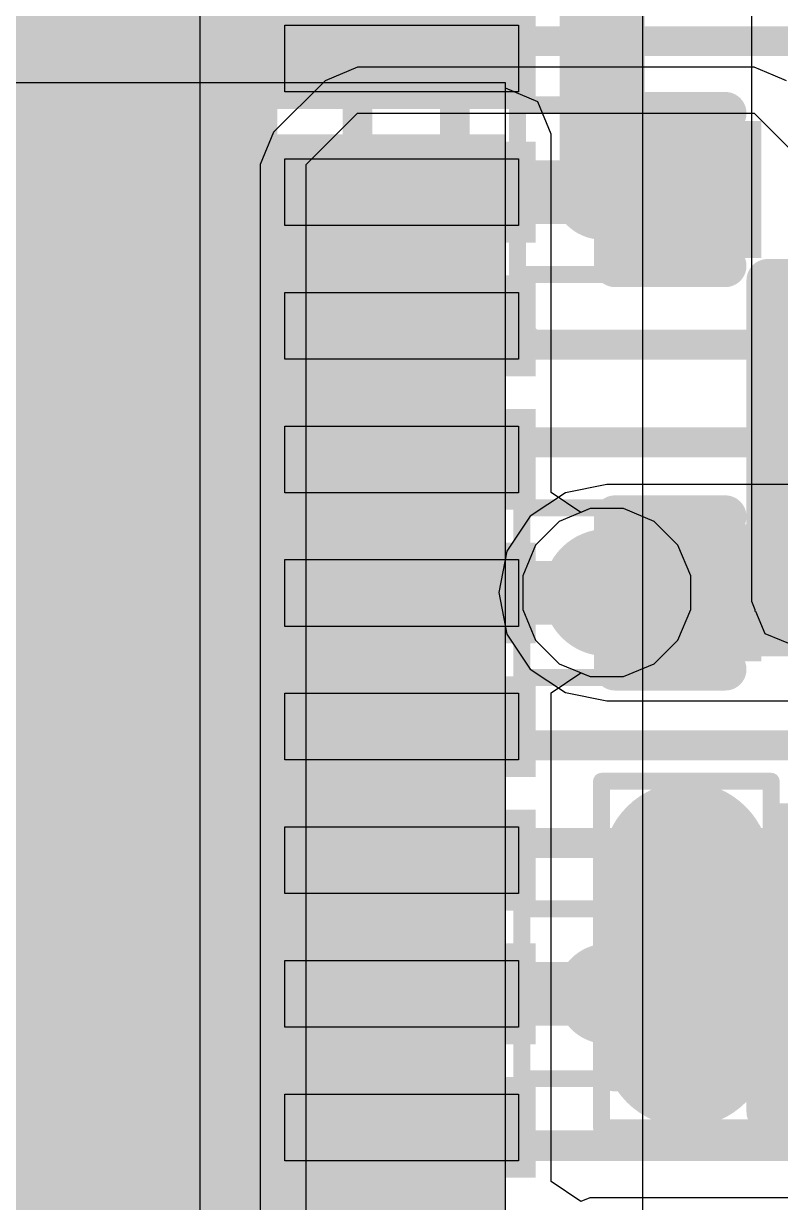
# Model space of a CAD drawing. Header units: inches. Extents: x -6 to 284, y -12 to 154.
# Drawn here: x 24.913 to 27.181, y -6.286 to -2.757 of the extents above; entities that cross this region are included whole.
import ezdxf

# ---------------------------------------------------------------- set-up
doc = ezdxf.new("R2010")
doc.units = ezdxf.units.IN
for name, color, linetype in [('Bottom Layer', 5, 'Continuous'), ('Bottom Overlay', 54, 'Continuous'), ('Bottom Paste', 16, 'Continuous'), ('Bottom Solder', 6, 'Continuous'), ('Drill Drawing', 1, 'Continuous'), ('GND-1', 16, 'Continuous'), ('GND-2', 90, 'Continuous'), ('GND-3', 216, 'Continuous'), ('GND-4', 54, 'Continuous'), ('PWR-1', 156, 'Continuous'), ('PWR-2', 130, 'Continuous'), ('Signal L1', 76, 'Continuous'), ('Signal L2', 6, 'Continuous'), ('Top Layer', 1, 'Continuous'), ('Top Overlay', 2, 'Continuous'), ('Top Paste', 8, 'Continuous'), ('Top Solder', 216, 'Continuous'), ('Via Holes', 16, 'Continuous')]:
    doc.layers.add(name, color=color, linetype=linetype)

# ---------------------------------------------------------------- blocks, each defined once
blk = doc.blocks.new('QFN_64__7_5_7_5__15')
at = {"layer": 'Top Layer'}
for points in [[(-3.1, 3.1), (3.1, 3.1), (3.1, -3.1), (-3.1, -3.1)], [(-4.0076, 1.9001), (-3.3076, 1.9001), (-3.3076, 1.7001), (-4.0076, 1.7001)], [(-4.0076, 1.5), (-3.3076, 1.5), (-3.3076, 1.3), (-4.0076, 1.3)], [(-4.0076, 1.1), (-3.3076, 1.1), (-3.3076, 0.9), (-4.0076, 0.9)], [(-4.0076, 0.7), (-3.3076, 0.7), (-3.3076, 0.5), (-4.0076, 0.5)], [(-4.0076, 0.2999), (-3.3076, 0.2999), (-3.3076, 0.0999), (-4.0076, 0.0999)], [(-4.0076, -0.0999), (-3.3076, -0.0999), (-3.3076, -0.2999), (-4.0076, -0.2999)], [(-4.0076, -0.4999), (-3.3076, -0.4999), (-3.3076, -0.6999), (-4.0076, -0.6999)], [(-4.0076, -0.9), (-3.3076, -0.9), (-3.3076, -1.1), (-4.0076, -1.1)], [(-4.0076, -1.3), (-3.3076, -1.3), (-3.3076, -1.5), (-4.0076, -1.5)]]:
    blk.add_hatch(color=1, dxfattribs=at).paths.add_polyline_path(points)
at = {"layer": 'Top Solder'}
for points in [[(-3.1508, 3.1508), (3.1508, 3.1508), (3.1508, -3.1508), (-3.1508, -3.1508)], [(-4.0584, 1.9509), (-3.2568, 1.9509), (-3.2568, 1.6493), (-4.0584, 1.6493)], [(-4.0584, 1.5508), (-3.2568, 1.5508), (-3.2568, 1.2492), (-4.0584, 1.2492)], [(-4.0584, 1.1508), (-3.2568, 1.1508), (-3.2568, 0.8492), (-4.0584, 0.8492)], [(-4.0584, 0.7508), (-3.2568, 0.7508), (-3.2568, 0.4492), (-4.0584, 0.4492)], [(-4.0584, 0.3507), (-3.2568, 0.3507), (-3.2568, 0.0491), (-4.0584, 0.0491)], [(-4.0584, -0.0491), (-3.2568, -0.0491), (-3.2568, -0.3507), (-4.0584, -0.3507)], [(-4.0584, -0.4491), (-3.2568, -0.4491), (-3.2568, -0.7507), (-4.0584, -0.7507)], [(-4.0584, -0.8492), (-3.2568, -0.8492), (-3.2568, -1.1508), (-4.0584, -1.1508)], [(-4.0584, -1.2492), (-3.2568, -1.2492), (-3.2568, -1.5508), (-4.0584, -1.5508)]]:
    blk.add_hatch(color=216, dxfattribs=at).paths.add_polyline_path(points)
at = {"layer": 'Top Paste'}
for p, q in [((-4.0076, 1.9001), (-4.0076, 1.9001)), ((-4.0076, 1.9001), (-3.3076, 1.9001)), ((-4.0076, 1.7001), (-4.0076, 1.9001)), ((-3.3076, 1.9001), (-3.3076, 1.7001)), ((-3.3076, 1.7001), (-4.0076, 1.7001)), ((-4.0076, 1.5001), (-4.0076, 1.5001)), ((-4.0076, 1.5001), (-3.3076, 1.5001)), ((-4.0076, 1.3), (-4.0076, 1.5001)), ((-3.3076, 1.5001), (-3.3076, 1.3)), ((-3.3076, 1.3), (-4.0076, 1.3)), ((-4.0076, 1.1), (-4.0076, 1.1)), ((-4.0076, 1.1), (-3.3076, 1.1)), ((-4.0076, 0.9), (-4.0076, 1.1)), ((-3.3076, 1.1), (-3.3076, 0.9)), ((-3.3076, 0.9), (-4.0076, 0.9)), ((-4.0076, 0.6999), (-4.0076, 0.6999)), ((-4.0076, 0.6999), (-3.3076, 0.6999)), ((-4.0076, 0.5), (-4.0076, 0.6999)), ((-3.3076, 0.6999), (-3.3076, 0.5)), ((-3.3076, 0.5), (-4.0076, 0.5)), ((-4.0076, 0.2999), (-4.0076, 0.2999)), ((-4.0076, 0.2999), (-3.3076, 0.2999)), ((-4.0076, 0.0999), (-4.0076, 0.2999)), ((-3.3076, 0.2999), (-3.3076, 0.0999)), ((-3.3076, 0.0999), (-4.0076, 0.0999)), ((-4.0076, -0.0999), (-4.0076, -0.0999)), ((-4.0076, -0.0999), (-3.3076, -0.0999)), ((-4.0076, -0.2999), (-4.0076, -0.0999)), ((-3.3076, -0.0999), (-3.3076, -0.2999)), ((-3.3076, -0.2999), (-4.0076, -0.2999)), ((-4.0076, -0.5), (-4.0076, -0.5)), ((-4.0076, -0.5), (-3.3076, -0.5)), ((-4.0076, -0.6999), (-4.0076, -0.5)), ((-3.3076, -0.5), (-3.3076, -0.6999)), ((-3.3076, -0.6999), (-4.0076, -0.6999)), ((-4.0076, -0.9), (-4.0076, -0.9)), ((-4.0076, -0.9), (-3.3076, -0.9)), ((-4.0076, -1.1), (-4.0076, -0.9)), ((-3.3076, -0.9), (-3.3076, -1.1)), ((-3.3076, -1.1), (-4.0076, -1.1)), ((-4.0076, -1.3), (-4.0076, -1.3)), ((-4.0076, -1.3), (-3.3076, -1.3)), ((-4.0076, -1.5), (-4.0076, -1.3)), ((-3.3076, -1.3), (-3.3076, -1.5001)), ((-3.3076, -1.5001), (-4.0076, -1.5))]:
    blk.add_line(p, q, dxfattribs=at)
blk = doc.blocks.new('CAP_0201_67')
at = {"layer": 'Top Layer'}
for points in [[(-0.45, 0.15), (-0.15, 0.15), (-0.15, -0.15), (-0.45, -0.15)], [(0.15, 0.15), (0.45, 0.15), (0.45, -0.15), (0.15, -0.15)]]:
    blk.add_hatch(color=1, dxfattribs=at).paths.add_polyline_path(points)
at = {"layer": 'Top Paste'}
for points in [[(-0.45, 0.15), (-0.15, 0.15), (-0.15, -0.15), (-0.45, -0.15)], [(0.15, 0.15), (0.45, 0.15), (0.45, -0.15), (0.15, -0.15)]]:
    blk.add_hatch(color=8, dxfattribs=at).paths.add_polyline_path(points)
at = {"layer": 'Top Solder'}
for points in [[(-0.505, 0.205), (-0.095, 0.205), (-0.095, -0.205), (-0.505, -0.205)], [(0.095, 0.205), (0.505, 0.205), (0.505, -0.205), (0.095, -0.205)]]:
    blk.add_hatch(color=216, dxfattribs=at).paths.add_polyline_path(points)
at = {"layer": 'Top Overlay'}
for points in [[(-0.2032, 0.2286, 0.127, 0.127, 0), (-0.5334, 0.2286, 0.127, 0.127, 0)], [(-0.5334, 0.2286, 0.127, 0.127, 0), (-0.5334, -0.2286, 0.127, 0.127, 0)], [(0.5334, 0.2286, 0.127, 0.127, 0), (0.2032, 0.2286, 0.127, 0.127, 0)], [(0.5334, 0.2286, 0.127, 0.127, 0), (0.5334, -0.2286, 0.127, 0.127, 0)], [(-0.2032, -0.2286, 0.127, 0.127, 0), (-0.5334, -0.2286, 0.127, 0.127, 0)], [(0.5334, -0.2286, 0.127, 0.127, 0), (0.2032, -0.2286, 0.127, 0.127, 0)]]:
    blk.add_lwpolyline(points, format="xyseb", dxfattribs=at)
for points in [[(-0.5651, 0.2286, 0.0635, 0.0635, 1), (-0.5016, 0.2286, 0.0635, 0.0635, 1)], [(-0.5651, 0.2286, 0.0635, 0.0635, 1), (-0.5016, 0.2286, 0.0635, 0.0635, 1)], [(-0.2349, 0.2286, 0.0635, 0.0635, 1), (-0.1714, 0.2286, 0.0635, 0.0635, 1)], [(0.1714, 0.2286, 0.0635, 0.0635, 1), (0.2349, 0.2286, 0.0635, 0.0635, 1)], [(0.5016, 0.2286, 0.0635, 0.0635, 1), (0.5651, 0.2286, 0.0635, 0.0635, 1)], [(0.5016, 0.2286, 0.0635, 0.0635, 1), (0.5651, 0.2286, 0.0635, 0.0635, 1)], [(-0.5651, -0.2286, 0.0635, 0.0635, 1), (-0.5016, -0.2286, 0.0635, 0.0635, 1)], [(-0.5651, -0.2286, 0.0635, 0.0635, 1), (-0.5016, -0.2286, 0.0635, 0.0635, 1)], [(-0.2349, -0.2286, 0.0635, 0.0635, 1), (-0.1714, -0.2286, 0.0635, 0.0635, 1)], [(0.1714, -0.2286, 0.0635, 0.0635, 1), (0.2349, -0.2286, 0.0635, 0.0635, 1)], [(0.5016, -0.2286, 0.0635, 0.0635, 1), (0.5651, -0.2286, 0.0635, 0.0635, 1)], [(0.5016, -0.2286, 0.0635, 0.0635, 1), (0.5651, -0.2286, 0.0635, 0.0635, 1)]]:
    blk.add_lwpolyline(points, format="xyseb", close=True, dxfattribs=at)
blk = doc.blocks.new('CAP_0201_68')
at = {"layer": 'Top Layer'}
for points in [[(-0.45, 0.15), (-0.15, 0.15), (-0.15, -0.15), (-0.45, -0.15)], [(0.15, 0.15), (0.45, 0.15), (0.45, -0.15), (0.15, -0.15)]]:
    blk.add_hatch(color=1, dxfattribs=at).paths.add_polyline_path(points)
at = {"layer": 'Top Paste'}
for points in [[(-0.45, 0.15), (-0.15, 0.15), (-0.15, -0.15), (-0.45, -0.15)], [(0.15, 0.15), (0.45, 0.15), (0.45, -0.15), (0.15, -0.15)]]:
    blk.add_hatch(color=8, dxfattribs=at).paths.add_polyline_path(points)
at = {"layer": 'Top Solder'}
for points in [[(-0.505, 0.205), (-0.095, 0.205), (-0.095, -0.205), (-0.505, -0.205)], [(0.095, 0.205), (0.505, 0.205), (0.505, -0.205), (0.095, -0.205)]]:
    blk.add_hatch(color=216, dxfattribs=at).paths.add_polyline_path(points)
at = {"layer": 'Top Overlay'}
for points in [[(-0.2032, 0.2286, 0.127, 0.127, 0), (-0.5334, 0.2286, 0.127, 0.127, 0)], [(-0.5334, 0.2286, 0.127, 0.127, 0), (-0.5334, -0.2286, 0.127, 0.127, 0)], [(0.5334, 0.2286, 0.127, 0.127, 0), (0.2032, 0.2286, 0.127, 0.127, 0)], [(0.5334, -0.2286, 0.127, 0.127, 0), (0.5334, 0.2286, 0.127, 0.127, 0)], [(-0.2032, -0.2286, 0.127, 0.127, 0), (-0.5334, -0.2286, 0.127, 0.127, 0)], [(0.5334, -0.2286, 0.127, 0.127, 0), (0.2032, -0.2286, 0.127, 0.127, 0)]]:
    blk.add_lwpolyline(points, format="xyseb", dxfattribs=at)
for points in [[(-0.5651, 0.2286, 0.0635, 0.0635, 1), (-0.5016, 0.2286, 0.0635, 0.0635, 1)], [(-0.5651, 0.2286, 0.0635, 0.0635, 1), (-0.5016, 0.2286, 0.0635, 0.0635, 1)], [(-0.235, 0.2286, 0.0635, 0.0635, 1), (-0.1715, 0.2286, 0.0635, 0.0635, 1)], [(0.1714, 0.2286, 0.0635, 0.0635, 1), (0.2349, 0.2286, 0.0635, 0.0635, 1)], [(0.5016, 0.2286, 0.0635, 0.0635, 1), (0.5651, 0.2286, 0.0635, 0.0635, 1)], [(0.5016, 0.2286, 0.0635, 0.0635, 1), (0.5651, 0.2286, 0.0635, 0.0635, 1)], [(-0.5651, -0.2286, 0.0635, 0.0635, 1), (-0.5016, -0.2286, 0.0635, 0.0635, 1)], [(-0.5651, -0.2286, 0.0635, 0.0635, 1), (-0.5016, -0.2286, 0.0635, 0.0635, 1)], [(-0.2349, -0.2286, 0.0635, 0.0635, 1), (-0.1714, -0.2286, 0.0635, 0.0635, 1)], [(0.1714, -0.2286, 0.0635, 0.0635, 1), (0.2349, -0.2286, 0.0635, 0.0635, 1)], [(0.5016, -0.2286, 0.0635, 0.0635, 1), (0.5651, -0.2286, 0.0635, 0.0635, 1)], [(0.5016, -0.2286, 0.0635, 0.0635, 1), (0.5651, -0.2286, 0.0635, 0.0635, 1)]]:
    blk.add_lwpolyline(points, format="xyseb", close=True, dxfattribs=at)
blk = doc.blocks.new('CAP_0201_74')
at = {"layer": 'Top Layer'}
for points in [[(-0.45, 0.15), (-0.15, 0.15), (-0.15, -0.15), (-0.45, -0.15)], [(0.15, 0.15), (0.45, 0.15), (0.45, -0.15), (0.15, -0.15)]]:
    blk.add_hatch(color=1, dxfattribs=at).paths.add_polyline_path(points)
at = {"layer": 'Top Paste'}
for points in [[(-0.45, 0.15), (-0.15, 0.15), (-0.15, -0.15), (-0.45, -0.15)], [(0.15, 0.15), (0.45, 0.15), (0.45, -0.15), (0.15, -0.15)]]:
    blk.add_hatch(color=8, dxfattribs=at).paths.add_polyline_path(points)
at = {"layer": 'Top Solder'}
for points in [[(-0.505, 0.205), (-0.095, 0.205), (-0.095, -0.205), (-0.505, -0.205)], [(0.095, 0.205), (0.505, 0.205), (0.505, -0.205), (0.095, -0.205)]]:
    blk.add_hatch(color=216, dxfattribs=at).paths.add_polyline_path(points)
at = {"layer": 'Top Overlay'}
for points in [[(-0.2032, 0.2286, 0.127, 0.127, 0), (-0.5334, 0.2286, 0.127, 0.127, 0)], [(-0.5334, 0.2286, 0.127, 0.127, 0), (-0.5334, -0.2286, 0.127, 0.127, 0)], [(0.5334, 0.2286, 0.127, 0.127, 0), (0.2032, 0.2286, 0.127, 0.127, 0)], [(0.5334, 0.2286, 0.127, 0.127, 0), (0.5334, -0.2286, 0.127, 0.127, 0)], [(-0.2032, -0.2286, 0.127, 0.127, 0), (-0.5334, -0.2286, 0.127, 0.127, 0)], [(0.5334, -0.2286, 0.127, 0.127, 0), (0.2032, -0.2286, 0.127, 0.127, 0)]]:
    blk.add_lwpolyline(points, format="xyseb", dxfattribs=at)
for points in [[(-0.5651, 0.2286, 0.0635, 0.0635, 1), (-0.5016, 0.2286, 0.0635, 0.0635, 1)], [(-0.5651, 0.2286, 0.0635, 0.0635, 1), (-0.5016, 0.2286, 0.0635, 0.0635, 1)], [(-0.2349, 0.2286, 0.0635, 0.0635, 1), (-0.1714, 0.2286, 0.0635, 0.0635, 1)], [(0.1714, 0.2286, 0.0635, 0.0635, 1), (0.2349, 0.2286, 0.0635, 0.0635, 1)], [(0.5016, 0.2286, 0.0635, 0.0635, 1), (0.5651, 0.2286, 0.0635, 0.0635, 1)], [(0.5016, 0.2286, 0.0635, 0.0635, 1), (0.5651, 0.2286, 0.0635, 0.0635, 1)], [(-0.5651, -0.2286, 0.0635, 0.0635, 1), (-0.5016, -0.2286, 0.0635, 0.0635, 1)], [(-0.5651, -0.2286, 0.0635, 0.0635, 1), (-0.5016, -0.2286, 0.0635, 0.0635, 1)], [(-0.2349, -0.2286, 0.0635, 0.0635, 1), (-0.1714, -0.2286, 0.0635, 0.0635, 1)], [(0.1714, -0.2286, 0.0635, 0.0635, 1), (0.2349, -0.2286, 0.0635, 0.0635, 1)], [(0.5016, -0.2286, 0.0635, 0.0635, 1), (0.5651, -0.2286, 0.0635, 0.0635, 1)], [(0.5016, -0.2286, 0.0635, 0.0635, 1), (0.5651, -0.2286, 0.0635, 0.0635, 1)]]:
    blk.add_lwpolyline(points, format="xyseb", close=True, dxfattribs=at)
blk = doc.blocks.new('ESOP_8_B_129')
at = {"layer": 'Bottom Layer'}
blk.add_hatch(color=5, dxfattribs=at).paths.add_polyline_path([(2.3085, -1.605), (3.5085, -1.605), (3.5085, -2.205), (2.3085, -2.205)])
at = {"layer": 'Bottom Paste'}
blk.add_hatch(color=16, dxfattribs=at).paths.add_polyline_path([(2.3085, -1.605), (3.5085, -1.605), (3.5085, -2.205), (2.3085, -2.205)])
at = {"layer": 'Bottom Solder'}
for points in [[(2.2069, -0.2334), (3.6101, -0.2334), (3.6101, -1.0366), (2.2069, -1.0366)], [(2.2069, -1.5034), (3.6101, -1.5034), (3.6101, -2.3066), (2.2069, -2.3066)]]:
    blk.add_hatch(color=6, dxfattribs=at).paths.add_polyline_path(points)
blk = doc.blocks.new('0630CDMCCDS_3R3MC_B_238')
at = {"layer": 'Bottom Overlay'}
for points in [[(-3.5001, -2.0811, 0.127, 0.127, 0), (-3.5001, -3.3, 0.127, 0.127, 0)], [(3.4799, -3.3, 0.127, 0.127, 0), (-3.5001, -3.3, 0.127, 0.127, 0)]]:
    blk.add_lwpolyline(points, format="xyseb", dxfattribs=at)
for points in [[(-3.5318, -2.0811, 0.0635, 0.0635, 1), (-3.4683, -2.0811, 0.0635, 0.0635, 1)], [(-3.5318, -3.3, 0.0635, 0.0635, 1), (-3.4683, -3.3, 0.0635, 0.0635, 1)], [(-3.5318, -3.3, 0.0635, 0.0635, 1), (-3.4683, -3.3, 0.0635, 0.0635, 1)]]:
    blk.add_lwpolyline(points, format="xyseb", close=True, dxfattribs=at)
blk = doc.blocks.new('C___0603_B_266')
at = {"layer": 'Bottom Layer'}
for points in [[(-1.143, -0.4445), (-1.143, 0.4445), (-0.381, 0.4445), (-0.381, -0.4445)], [(0.381, -0.4445), (0.381, 0.4445), (1.143, 0.4445), (1.143, -0.4445)]]:
    blk.add_hatch(color=5, dxfattribs=at).paths.add_polyline_path(points)
at = {"layer": 'Bottom Paste'}
for points in [[(-1.143, -0.4445), (-1.143, 0.4445), (-0.381, 0.4445), (-0.381, -0.4445)], [(0.381, -0.4445), (0.381, 0.4445), (1.143, 0.4445), (1.143, -0.4445)]]:
    blk.add_hatch(color=16, dxfattribs=at).paths.add_polyline_path(points)
at = {"layer": 'Bottom Solder'}
for points in [[(-1.203, -0.5045), (-1.203, 0.5045), (-0.321, 0.5045), (-0.321, -0.5045)], [(0.321, -0.5045), (0.321, 0.5045), (1.203, 0.5045), (1.203, -0.5045)]]:
    blk.add_hatch(color=6, dxfattribs=at).paths.add_polyline_path(points)
at = {"layer": 'Bottom Overlay'}
for points in [[(-1.2446, 0.5334, 0.127, 0.127, 0), (-1.2446, -0.5334, 0.127, 0.127, 0)], [(-1.2446, 0.5334, 0.127, 0.127, 0), (-0.4572, 0.5334, 0.127, 0.127, 0)], [(0.4572, 0.5334, 0.127, 0.127, 0), (1.2446, 0.5334, 0.127, 0.127, 0)], [(1.2446, 0.5334, 0.127, 0.127, 0), (1.2446, -0.5334, 0.127, 0.127, 0)], [(-0.4572, -0.5334, 0.127, 0.127, 0), (-1.2446, -0.5334, 0.127, 0.127, 0)], [(0.4572, -0.5334, 0.127, 0.127, 0), (1.2446, -0.5334, 0.127, 0.127, 0)]]:
    blk.add_lwpolyline(points, format="xyseb", dxfattribs=at)
for points in [[(-1.2764, 0.5334, 0.0635, 0.0635, 1), (-1.2129, 0.5334, 0.0635, 0.0635, 1)], [(-1.2764, 0.5334, 0.0635, 0.0635, 1), (-1.2129, 0.5334, 0.0635, 0.0635, 1)], [(-0.489, 0.5334, 0.0635, 0.0635, 1), (-0.4255, 0.5334, 0.0635, 0.0635, 1)], [(0.4254, 0.5334, 0.0635, 0.0635, 1), (0.4889, 0.5334, 0.0635, 0.0635, 1)], [(1.2129, 0.5334, 0.0635, 0.0635, 1), (1.2764, 0.5334, 0.0635, 0.0635, 1)], [(1.2129, 0.5334, 0.0635, 0.0635, 1), (1.2764, 0.5334, 0.0635, 0.0635, 1)], [(-1.2764, -0.5334, 0.0635, 0.0635, 1), (-1.2129, -0.5334, 0.0635, 0.0635, 1)], [(-1.2764, -0.5334, 0.0635, 0.0635, 1), (-1.2129, -0.5334, 0.0635, 0.0635, 1)], [(-0.4889, -0.5334, 0.0635, 0.0635, 1), (-0.4254, -0.5334, 0.0635, 0.0635, 1)], [(0.4254, -0.5334, 0.0635, 0.0635, 1), (0.4889, -0.5334, 0.0635, 0.0635, 1)], [(1.2128, -0.5334, 0.0635, 0.0635, 1), (1.2763, -0.5334, 0.0635, 0.0635, 1)], [(1.2128, -0.5334, 0.0635, 0.0635, 1), (1.2763, -0.5334, 0.0635, 0.0635, 1)]]:
    blk.add_lwpolyline(points, format="xyseb", close=True, dxfattribs=at)

msp = doc.modelspace()

# ---------------------------------------------------------------- hatches: boundary and pattern name
at = {"layer": 'Bottom Layer'}
msp.add_hatch(color=5, dxfattribs=at).paths.add_polyline_path([(23.9566, -9.5826), (26.3566, -9.5826), (26.3566, -3.0879), (23.9566, -3.0879)])
h = msp.add_hatch(color=5, dxfattribs=at)
edge = h.paths.add_edge_path()
edge.add_arc((26.6601, -4.4604), 0.15, 0, 360)
h = msp.add_hatch(color=5, dxfattribs=at)
edge = h.paths.add_edge_path()
edge.add_arc((26.8988, -5.2793), 0.15, 0, 360)
h = msp.add_hatch(color=5, dxfattribs=at)
edge = h.paths.add_edge_path()
edge.add_arc((26.8988, -5.8087), 0.15, 0, 360)
at = {"layer": 'Bottom Solder'}
h = msp.add_hatch(color=6, dxfattribs=at)
edge = h.paths.add_edge_path()
edge.add_arc((26.8988, -5.2793), 0.2516, 0, 360)
h = msp.add_hatch(color=6, dxfattribs=at)
edge = h.paths.add_edge_path()
edge.add_arc((26.8988, -5.8087), 0.2516, 0, 360)
at = {"layer": 'GND-1'}
h = msp.add_hatch(color=16, dxfattribs=at)
edge = h.paths.add_edge_path()
edge.add_arc((26.6466, -3.2537), 0.15, 0, 360)
h = msp.add_hatch(color=16, dxfattribs=at)
edge = h.paths.add_edge_path()
edge.add_arc((26.6601, -4.4604), 0.15, 0, 360)
h = msp.add_hatch(color=16, dxfattribs=at)
edge = h.paths.add_edge_path()
edge.add_arc((26.6601, -5.6615), 0.15, 0, 360)
at = {"layer": 'GND-2'}
h = msp.add_hatch(color=90, dxfattribs=at)
edge = h.paths.add_edge_path()
edge.add_arc((26.6601, -4.4604), 0.15, 0, 360)
at = {"layer": 'GND-3'}
h = msp.add_hatch(color=216, dxfattribs=at)
edge = h.paths.add_edge_path()
edge.add_arc((26.6601, -4.4604), 0.15, 0, 360)
at = {"layer": 'GND-4'}
h = msp.add_hatch(color=54, dxfattribs=at)
edge = h.paths.add_edge_path()
edge.add_arc((26.6601, -4.4604), 0.15, 0, 360)
h = msp.add_hatch(color=54, dxfattribs=at)
edge = h.paths.add_edge_path()
edge.add_arc((26.8988, -5.2793), 0.15, 0, 360)
h = msp.add_hatch(color=54, dxfattribs=at)
edge = h.paths.add_edge_path()
edge.add_arc((26.8988, -5.8087), 0.15, 0, 360)
at = {"layer": 'PWR-1'}
h = msp.add_hatch(color=156, dxfattribs=at)
edge = h.paths.add_edge_path()
edge.add_arc((26.6601, -4.4604), 0.15, 0, 360)
at = {"layer": 'PWR-2'}
h = msp.add_hatch(color=130, dxfattribs=at)
edge = h.paths.add_edge_path()
edge.add_arc((26.6601, -4.4604), 0.15, 0, 360)
at = {"layer": 'Signal L1'}
h = msp.add_hatch(color=76, dxfattribs=at)
edge = h.paths.add_edge_path()
edge.add_arc((26.6466, -3.2537), 0.15, 0, 360)
h = msp.add_hatch(color=76, dxfattribs=at)
edge = h.paths.add_edge_path()
edge.add_arc((26.6601, -4.4604), 0.15, 0, 360)
h = msp.add_hatch(color=76, dxfattribs=at)
edge = h.paths.add_edge_path()
edge.add_arc((26.6601, -5.6615), 0.15, 0, 360)
at = {"layer": 'Signal L2'}
h = msp.add_hatch(color=6, dxfattribs=at)
edge = h.paths.add_edge_path()
edge.add_arc((26.6601, -4.4604), 0.15, 0, 360)
h = msp.add_hatch(color=6, dxfattribs=at)
edge = h.paths.add_edge_path()
edge.add_arc((26.8988, -5.2793), 0.15, 0, 360)
h = msp.add_hatch(color=6, dxfattribs=at)
edge = h.paths.add_edge_path()
edge.add_arc((26.8988, -5.8087), 0.15, 0, 360)
at = {"layer": 'Top Layer'}
h = msp.add_hatch(color=1, dxfattribs=at)
edge = h.paths.add_edge_path()
edge.add_arc((26.6466, -3.2537), 0.15, 0, 360)
for points in [[(27.0686, -3.1037), (26.6466, -3.1037), (26.6466, -3.4037), (27.0686, -3.4037)], [(27.0686, -4.3114), (26.6466, -4.3114), (26.6466, -4.6114), (27.0686, -4.6114)], [(27.0686, -5.5115), (26.6466, -5.5115), (26.6466, -5.8115), (27.0686, -5.8115)]]:
    msp.add_hatch(color=1, dxfattribs=at).paths.add_polyline_path(points)
h = msp.add_hatch(color=1, dxfattribs=at)
edge = h.paths.add_edge_path()
edge.add_arc((26.6601, -4.4604), 0.15, 0, 360)
h = msp.add_hatch(color=1, dxfattribs=at)
edge = h.paths.add_edge_path()
edge.add_arc((26.6601, -5.6615), 0.15, 0, 360)
at = {"layer": 'Via Holes'}
h = msp.add_hatch(color=7, dxfattribs=at)
edge = h.paths.add_edge_path()
edge.add_arc((26.6466, -3.2537), 0.075, 0, 360)
h = msp.add_hatch(color=7, dxfattribs=at)
edge = h.paths.add_edge_path()
edge.add_arc((26.6601, -4.4604), 0.075, 0, 360)
h = msp.add_hatch(color=7, dxfattribs=at)
edge = h.paths.add_edge_path()
edge.add_arc((26.8988, -5.2793), 0.075, 0, 360)
h = msp.add_hatch(color=7, dxfattribs=at)
edge = h.paths.add_edge_path()
edge.add_arc((26.6601, -5.6615), 0.075, 0, 360)
h = msp.add_hatch(color=7, dxfattribs=at)
edge = h.paths.add_edge_path()
edge.add_arc((26.8988, -5.8087), 0.075, 0, 360)

# ---------------------------------------------------------------- linework, layer by layer
at = {"layer": 'Bottom Layer'}
for p, q in [((27.0938, -2.6692), (27.0938, -4.4856)), ((26.3566, -2.9342), (23.7244, -2.9342)), ((26.3566, -2.9342), (23.7244, -2.9342)), ((26.3566, -6.3826), (26.3566, -2.9342)), ((26.3566, -2.9505), (26.3566, -2.9342)), ((26.4538, -2.9907), (26.3566, -2.9505)), ((26.4941, -3.0879), (26.4538, -2.9907)), ((26.4941, -4.1607), (26.4941, -3.0879)), ((26.583, -4.2201), (26.4941, -4.1607)), ((26.6101, -4.2088), (26.583, -4.2201)), ((26.7101, -4.2088), (26.6101, -4.2088)), ((26.8026, -4.2471), (26.7101, -4.2088)), ((26.8734, -4.3179), (26.8026, -4.2471)), ((26.9117, -4.4104), (26.8734, -4.3179)), ((26.9117, -4.5105), (26.9117, -4.4104)), ((26.8734, -4.603), (26.9117, -4.5105)), ((27.0938, -4.4856), (27.1043, -4.5109)), ((27.1043, -4.5109), (27.1043, -4.5159)), ((27.1043, -4.5159), (27.1064, -4.5159)), ((27.1064, -4.5159), (27.1341, -4.5828)), ((27.1341, -4.5828), (27.2313, -4.6231)), ((26.8026, -4.6737), (26.8734, -4.603)), ((26.7101, -4.712), (26.8026, -4.6737)), ((26.4941, -4.7602), (26.583, -4.7008)), ((26.583, -4.7008), (26.6101, -4.712)), ((26.6101, -4.712), (26.7101, -4.712)), ((26.4941, -6.2237), (26.4941, -4.7602)), ((26.583, -6.2831), (26.4941, -6.2237)), ((26.6099, -6.2719), (26.583, -6.2831)), ((28.2482, -6.2719), (26.6099, -6.2719))]:
    msp.add_line(p, q, dxfattribs=at)
for points in [[(26.8988, -5.2793, 0.1778, 0.1778, 0), (27.2961, -5.2793, 0.1778, 0.1778, 0)], [(26.8988, -5.8087, 0.1778, 0.1778, 0), (27.272, -5.8087, 0.1778, 0.1778, 0)]]:
    msp.add_lwpolyline(points, format="xyseb", dxfattribs=at)
for points in [[(26.8544, -5.2793, 0.0889, 0.0889, 1), (26.9433, -5.2793, 0.0889, 0.0889, 1)], [(26.8544, -5.8087, 0.0889, 0.0889, 1), (26.9433, -5.8087, 0.0889, 0.0889, 1)]]:
    msp.add_lwpolyline(points, format="xyseb", close=True, dxfattribs=at)
at = {"layer": 'Drill Drawing'}
for points in [[(26.3926, -2.9997, 0.0508, 0.0508, 0), (26.9006, -2.9997, 0.0508, 0.0508, 0)], [(26.3926, -3.5077, 0.0508, 0.0508, 0), (26.3926, -2.9997, 0.0508, 0.0508, 0)], [(26.9006, -3.5077, 0.0508, 0.0508, 0), (26.9006, -2.9997, 0.0508, 0.0508, 0)], [(26.3926, -3.5077, 0.0508, 0.0508, 0), (26.9006, -3.5077, 0.0508, 0.0508, 0)], [(26.4061, -4.2064, 0.0508, 0.0508, 0), (26.9141, -4.2064, 0.0508, 0.0508, 0)], [(26.4061, -4.7144, 0.0508, 0.0508, 0), (26.4061, -4.2064, 0.0508, 0.0508, 0)], [(26.9141, -4.7144, 0.0508, 0.0508, 0), (26.9141, -4.2064, 0.0508, 0.0508, 0)], [(26.4061, -4.7144, 0.0508, 0.0508, 0), (26.9141, -4.7144, 0.0508, 0.0508, 0)], [(26.6448, -5.0253, 0.0508, 0.0508, 0), (27.1528, -5.0253, 0.0508, 0.0508, 0)], [(26.6448, -5.5333, 0.0508, 0.0508, 0), (26.6448, -5.0253, 0.0508, 0.0508, 0)], [(27.1528, -5.5333, 0.0508, 0.0508, 0), (27.1528, -5.0253, 0.0508, 0.0508, 0)], [(26.4061, -5.4075, 0.0508, 0.0508, 0), (26.9141, -5.4075, 0.0508, 0.0508, 0)], [(26.4061, -5.9155, 0.0508, 0.0508, 0), (26.4061, -5.4075, 0.0508, 0.0508, 0)], [(26.9141, -5.9155, 0.0508, 0.0508, 0), (26.9141, -5.4075, 0.0508, 0.0508, 0)], [(26.6448, -5.5333, 0.0508, 0.0508, 0), (27.1528, -5.5333, 0.0508, 0.0508, 0)], [(26.6448, -5.5547, 0.0508, 0.0508, 0), (27.1528, -5.5547, 0.0508, 0.0508, 0)], [(26.6448, -6.0627, 0.0508, 0.0508, 0), (26.6448, -5.5547, 0.0508, 0.0508, 0)], [(27.1528, -6.0627, 0.0508, 0.0508, 0), (27.1528, -5.5547, 0.0508, 0.0508, 0)], [(26.4061, -5.9155, 0.0508, 0.0508, 0), (26.9141, -5.9155, 0.0508, 0.0508, 0)], [(26.6448, -6.0627, 0.0508, 0.0508, 0), (27.1528, -6.0627, 0.0508, 0.0508, 0)]]:
    msp.add_lwpolyline(points, format="xyseb", dxfattribs=at)
for points in [[(26.3799, -2.9997, 0.0254, 0.0254, 1), (26.4053, -2.9997, 0.0254, 0.0254, 1)], [(26.3799, -2.9997, 0.0254, 0.0254, 1), (26.4053, -2.9997, 0.0254, 0.0254, 1)], [(26.8879, -2.9997, 0.0254, 0.0254, 1), (26.9133, -2.9997, 0.0254, 0.0254, 1)], [(26.8879, -2.9997, 0.0254, 0.0254, 1), (26.9133, -2.9997, 0.0254, 0.0254, 1)], [(26.3799, -3.5077, 0.0254, 0.0254, 1), (26.4053, -3.5077, 0.0254, 0.0254, 1)], [(26.3799, -3.5077, 0.0254, 0.0254, 1), (26.4053, -3.5077, 0.0254, 0.0254, 1)], [(26.8879, -3.5077, 0.0254, 0.0254, 1), (26.9133, -3.5077, 0.0254, 0.0254, 1)], [(26.8879, -3.5077, 0.0254, 0.0254, 1), (26.9133, -3.5077, 0.0254, 0.0254, 1)], [(26.3934, -4.2064, 0.0254, 0.0254, 1), (26.4188, -4.2064, 0.0254, 0.0254, 1)], [(26.3934, -4.2064, 0.0254, 0.0254, 1), (26.4188, -4.2064, 0.0254, 0.0254, 1)], [(26.9014, -4.2064, 0.0254, 0.0254, 1), (26.9268, -4.2064, 0.0254, 0.0254, 1)], [(26.9014, -4.2064, 0.0254, 0.0254, 1), (26.9268, -4.2064, 0.0254, 0.0254, 1)], [(26.3934, -4.7144, 0.0254, 0.0254, 1), (26.4188, -4.7144, 0.0254, 0.0254, 1)], [(26.3934, -4.7144, 0.0254, 0.0254, 1), (26.4188, -4.7144, 0.0254, 0.0254, 1)], [(26.9014, -4.7144, 0.0254, 0.0254, 1), (26.9268, -4.7144, 0.0254, 0.0254, 1)], [(26.9014, -4.7144, 0.0254, 0.0254, 1), (26.9268, -4.7144, 0.0254, 0.0254, 1)], [(26.6321, -5.0253, 0.0254, 0.0254, 1), (26.6575, -5.0253, 0.0254, 0.0254, 1)], [(26.6321, -5.0253, 0.0254, 0.0254, 1), (26.6575, -5.0253, 0.0254, 0.0254, 1)], [(27.1401, -5.0253, 0.0254, 0.0254, 1), (27.1655, -5.0253, 0.0254, 0.0254, 1)], [(27.1401, -5.0253, 0.0254, 0.0254, 1), (27.1655, -5.0253, 0.0254, 0.0254, 1)], [(26.3934, -5.4075, 0.0254, 0.0254, 1), (26.4188, -5.4075, 0.0254, 0.0254, 1)], [(26.3934, -5.4075, 0.0254, 0.0254, 1), (26.4188, -5.4075, 0.0254, 0.0254, 1)], [(26.9014, -5.4075, 0.0254, 0.0254, 1), (26.9268, -5.4075, 0.0254, 0.0254, 1)], [(26.9014, -5.4075, 0.0254, 0.0254, 1), (26.9268, -5.4075, 0.0254, 0.0254, 1)], [(26.6321, -5.5333, 0.0254, 0.0254, 1), (26.6575, -5.5333, 0.0254, 0.0254, 1)], [(26.6321, -5.5333, 0.0254, 0.0254, 1), (26.6575, -5.5333, 0.0254, 0.0254, 1)], [(26.6321, -5.5547, 0.0254, 0.0254, 1), (26.6575, -5.5547, 0.0254, 0.0254, 1)], [(26.6321, -5.5547, 0.0254, 0.0254, 1), (26.6575, -5.5547, 0.0254, 0.0254, 1)], [(27.1401, -5.5333, 0.0254, 0.0254, 1), (27.1655, -5.5333, 0.0254, 0.0254, 1)], [(27.1401, -5.5333, 0.0254, 0.0254, 1), (27.1655, -5.5333, 0.0254, 0.0254, 1)], [(27.1401, -5.5547, 0.0254, 0.0254, 1), (27.1655, -5.5547, 0.0254, 0.0254, 1)], [(27.1401, -5.5547, 0.0254, 0.0254, 1), (27.1655, -5.5547, 0.0254, 0.0254, 1)], [(26.3934, -5.9155, 0.0254, 0.0254, 1), (26.4188, -5.9155, 0.0254, 0.0254, 1)], [(26.3934, -5.9155, 0.0254, 0.0254, 1), (26.4188, -5.9155, 0.0254, 0.0254, 1)], [(26.9014, -5.9155, 0.0254, 0.0254, 1), (26.9268, -5.9155, 0.0254, 0.0254, 1)], [(26.9014, -5.9155, 0.0254, 0.0254, 1), (26.9268, -5.9155, 0.0254, 0.0254, 1)], [(26.6321, -6.0627, 0.0254, 0.0254, 1), (26.6575, -6.0627, 0.0254, 0.0254, 1)], [(26.6321, -6.0627, 0.0254, 0.0254, 1), (26.6575, -6.0627, 0.0254, 0.0254, 1)], [(27.1401, -6.0627, 0.0254, 0.0254, 1), (27.1655, -6.0627, 0.0254, 0.0254, 1)], [(27.1401, -6.0627, 0.0254, 0.0254, 1), (27.1655, -6.0627, 0.0254, 0.0254, 1)]]:
    msp.add_lwpolyline(points, format="xyseb", close=True, dxfattribs=at)
at = {"layer": 'GND-1'}
for p, q in [((25.4421, -7.9095), (25.4421, -2.0935)), ((25.9132, -2.8876), (25.816, -2.9279)), ((25.9132, -2.8877), (25.9132, -2.8876)), ((27.1015, -2.8877), (25.9132, -2.8877)), ((27.1584, -2.9112), (27.1015, -2.8876)), ((27.1015, -2.8876), (27.1015, -2.8877)), ((25.816, -2.9279), (25.662, -3.0819)), ((27.1987, -2.9279), (27.1584, -2.9112)), ((25.7592, -3.1791), (25.9132, -3.0251)), ((25.9132, -3.0251), (27.1015, -3.0251)), ((27.1015, -3.0251), (27.2473, -3.171)), ((25.662, -3.0819), (25.6217, -3.1791)), ((25.6217, -3.1791), (25.6217, -3.1791)), ((25.6217, -3.1791), (25.6217, -8.0064)), ((25.7592, -8.0064), (25.7592, -3.1791)), ((26.6101, -4.2088), (26.5176, -4.2471)), ((26.7101, -4.2088), (26.6101, -4.2088)), ((26.8026, -4.2471), (26.7101, -4.2088)), ((26.5176, -4.2471), (26.4468, -4.3179)), ((26.8734, -4.3179), (26.8026, -4.2471)), ((26.4468, -4.3179), (26.4085, -4.4104)), ((26.9117, -4.4104), (26.8734, -4.3179)), ((26.4085, -4.4104), (26.4085, -4.5105)), ((26.9117, -4.5105), (26.9117, -4.4104)), ((26.4085, -4.5105), (26.4468, -4.603)), ((26.8734, -4.603), (26.9117, -4.5105)), ((26.4468, -4.603), (26.5176, -4.6737)), ((26.8026, -4.6737), (26.8734, -4.603)), ((26.5176, -4.6737), (26.6101, -4.712)), ((26.7101, -4.712), (26.8026, -4.6737)), ((26.6101, -4.712), (26.7101, -4.712))]:
    msp.add_line(p, q, dxfattribs=at)
msp.add_lwpolyline([(25.2401, -7.9095, 0.1422, 0.1422, 0), (25.2401, -2.0098, 0.1422, 0.1422, 0)], format="xyseb", dxfattribs=at)
at = {"layer": 'GND-2'}
for p, q in [((26.6101, -4.2088), (26.5176, -4.2471)), ((26.7101, -4.2088), (26.6101, -4.2088)), ((26.8026, -4.2471), (26.7101, -4.2088)), ((26.5176, -4.2471), (26.4468, -4.3179)), ((26.8734, -4.3179), (26.8026, -4.2471)), ((26.4468, -4.3179), (26.4085, -4.4104)), ((26.9117, -4.4104), (26.8734, -4.3179)), ((26.4085, -4.4104), (26.4085, -4.5105)), ((26.9117, -4.5105), (26.9117, -4.4104)), ((26.4085, -4.5105), (26.4468, -4.603)), ((26.8734, -4.603), (26.9117, -4.5105)), ((26.4468, -4.603), (26.5176, -4.6737)), ((26.8026, -4.6737), (26.8734, -4.603)), ((26.5176, -4.6737), (26.6101, -4.712)), ((26.7101, -4.712), (26.8026, -4.6737)), ((26.6101, -4.712), (26.7101, -4.712))]:
    msp.add_line(p, q, dxfattribs=at)
at = {"layer": 'GND-3'}
for p, q in [((26.6101, -4.2088), (26.5176, -4.2471)), ((26.7101, -4.2088), (26.6101, -4.2088)), ((26.8026, -4.2471), (26.7101, -4.2088)), ((26.5176, -4.2471), (26.4468, -4.3179)), ((26.8734, -4.3179), (26.8026, -4.2471)), ((26.4468, -4.3179), (26.4085, -4.4104)), ((26.9117, -4.4104), (26.8734, -4.3179)), ((26.4085, -4.4104), (26.4085, -4.5105)), ((26.9117, -4.5105), (26.9117, -4.4104)), ((26.4085, -4.5105), (26.4468, -4.603)), ((26.8734, -4.603), (26.9117, -4.5105)), ((26.4468, -4.603), (26.5176, -4.6737)), ((26.8026, -4.6737), (26.8734, -4.603)), ((26.5176, -4.6737), (26.6101, -4.712)), ((26.7101, -4.712), (26.8026, -4.6737)), ((26.6101, -4.712), (26.7101, -4.712))]:
    msp.add_line(p, q, dxfattribs=at)
at = {"layer": 'GND-4'}
for p, q in [((26.6101, -4.2088), (26.5176, -4.2471)), ((26.7101, -4.2088), (26.6101, -4.2088)), ((26.8026, -4.2471), (26.7101, -4.2088)), ((26.5176, -4.2471), (26.4468, -4.3179)), ((26.8734, -4.3179), (26.8026, -4.2471)), ((26.4468, -4.3179), (26.4085, -4.4104)), ((26.9117, -4.4104), (26.8734, -4.3179)), ((26.4085, -4.4104), (26.4085, -4.5105)), ((26.9117, -4.5105), (26.9117, -4.4104)), ((26.4085, -4.5105), (26.4468, -4.603)), ((26.8734, -4.603), (26.9117, -4.5105)), ((26.4468, -4.603), (26.5176, -4.6737)), ((26.8026, -4.6737), (26.8734, -4.603)), ((26.5176, -4.6737), (26.6101, -4.712)), ((26.7101, -4.712), (26.8026, -4.6737)), ((26.6101, -4.712), (26.7101, -4.712))]:
    msp.add_line(p, q, dxfattribs=at)
at = {"layer": 'PWR-1'}
for p, q in [((26.6101, -4.2088), (26.5176, -4.2471)), ((26.7101, -4.2088), (26.6101, -4.2088)), ((26.8026, -4.2471), (26.7101, -4.2088)), ((26.5176, -4.2471), (26.4468, -4.3179)), ((26.8734, -4.3179), (26.8026, -4.2471)), ((26.4468, -4.3179), (26.4085, -4.4104)), ((26.9117, -4.4104), (26.8734, -4.3179)), ((26.4085, -4.4104), (26.4085, -4.5105)), ((26.9117, -4.5105), (26.9117, -4.4104)), ((26.4085, -4.5105), (26.4468, -4.603)), ((26.8734, -4.603), (26.9117, -4.5105)), ((26.4468, -4.603), (26.5176, -4.6737)), ((26.8026, -4.6737), (26.8734, -4.603)), ((26.5176, -4.6737), (26.6101, -4.712)), ((26.7101, -4.712), (26.8026, -4.6737)), ((26.6101, -4.712), (26.7101, -4.712))]:
    msp.add_line(p, q, dxfattribs=at)
at = {"layer": 'PWR-2'}
for p, q in [((26.5362, -4.1614), (26.4312, -4.2315)), ((26.6601, -4.1367), (26.5362, -4.1614)), ((29.4723, -4.1367), (26.6601, -4.1367)), ((26.4312, -4.2315), (26.361, -4.3366)), ((26.361, -4.3366), (26.3364, -4.4604)), ((26.3364, -4.4604), (26.361, -4.5843)), ((26.361, -4.5843), (26.4312, -4.6894)), ((26.4312, -4.6894), (26.5362, -4.7595)), ((26.5362, -4.7595), (26.6601, -4.7842)), ((26.6601, -4.7842), (29.6064, -4.7842))]:
    msp.add_line(p, q, dxfattribs=at)
msp.add_lwpolyline([(26.6601, -4.4604, 0.381, 0.381, 0), (29.6064, -4.4604, 0.381, 0.381, 0)], format="xyseb", dxfattribs=at)
msp.add_lwpolyline([(26.5648, -4.4604, 0.1905, 0.1905, 1), (26.7553, -4.4604, 0.1905, 0.1905, 1)], format="xyseb", close=True, dxfattribs=at)
at = {"layer": 'Signal L1'}
for points in [[(25.9132, -3.6108, 0.0889, 0.0889, 0), (25.9132, 1.9312, 0.0889, 0.0889, 0)], [(25.6017, -4.4009, 0.0889, 0.0889, 0), (25.6017, 1.766, 0.0889, 0.0889, 0)], [(25.3096, -4.5218, 0.0889, 0.0889, 0), (25.3096, 1.6451, 0.0889, 0.0889, 0)], [(25.003, -4.9371, 0.0889, 0.0889, 0), (25.003, 1.529, 0.0889, 0.0889, 0)], [(26.2053, -3.4898, 0.0889, 0.0889, 0), (26.2053, -0.9522, 0.0889, 0.0889, 0)], [(26.6466, -3.2537, 0.254, 0.254, 0), (26.6466, -2.064, 0.254, 0.254, 0)], [(26.2053, -3.4898, 0.0889, 0.0889, 0), (26.434, -3.7185, 0.0889, 0.0889, 0)], [(25.9132, -3.6108, 0.0889, 0.0889, 0), (26.313, -4.0106, 0.0889, 0.0889, 0)], [(26.434, -3.7185, 0.0889, 0.0889, 0), (29.0931, -3.7185, 0.0889, 0.0889, 0)], [(26.313, -4.0106, 0.0889, 0.0889, 0), (29.0931, -4.0106, 0.0889, 0.0889, 0)], [(25.6017, -4.4009, 0.0889, 0.0889, 0), (26.1192, -4.9184, 0.0889, 0.0889, 0)], [(25.3096, -4.5218, 0.0889, 0.0889, 0), (25.9982, -5.2105, 0.0889, 0.0889, 0)], [(25.003, -4.9371, 0.0889, 0.0889, 0), (26.181, -6.1151, 0.0889, 0.0889, 0)], [(26.1192, -4.9184, 0.0889, 0.0889, 0), (29.0931, -4.9184, 0.0889, 0.0889, 0)], [(24.7109, -5.0581, 0.0889, 0.0889, 0), (26.06, -6.4072, 0.0889, 0.0889, 0)], [(25.9982, -5.2105, 0.0889, 0.0889, 0), (29.0931, -5.2105, 0.0889, 0.0889, 0)], [(26.181, -6.1151, 0.0889, 0.0889, 0), (29.0931, -6.1151, 0.0889, 0.0889, 0)]]:
    msp.add_lwpolyline(points, format="xyseb", dxfattribs=at)
for points in [[(26.5831, -3.2537, 0.127, 0.127, 1), (26.7101, -3.2537, 0.127, 0.127, 1)], [(26.183, -3.4898, 0.0445, 0.0445, 1), (26.2275, -3.4898, 0.0445, 0.0445, 1)], [(26.183, -3.4898, 0.0445, 0.0445, 1), (26.2275, -3.4898, 0.0445, 0.0445, 1)], [(25.8909, -3.6108, 0.0445, 0.0445, 1), (25.9354, -3.6108, 0.0445, 0.0445, 1)], [(25.8909, -3.6108, 0.0445, 0.0445, 1), (25.9354, -3.6108, 0.0445, 0.0445, 1)], [(26.4118, -3.7185, 0.0445, 0.0445, 1), (26.4562, -3.7185, 0.0445, 0.0445, 1)], [(26.4118, -3.7185, 0.0445, 0.0445, 1), (26.4562, -3.7185, 0.0445, 0.0445, 1)], [(26.2908, -4.0106, 0.0445, 0.0445, 1), (26.3352, -4.0106, 0.0445, 0.0445, 1)], [(26.2908, -4.0106, 0.0445, 0.0445, 1), (26.3352, -4.0106, 0.0445, 0.0445, 1)], [(25.5794, -4.4009, 0.0445, 0.0445, 1), (25.6239, -4.4009, 0.0445, 0.0445, 1)], [(25.5794, -4.4009, 0.0445, 0.0445, 1), (25.6239, -4.4009, 0.0445, 0.0445, 1)], [(25.2873, -4.5218, 0.0445, 0.0445, 1), (25.3318, -4.5218, 0.0445, 0.0445, 1)], [(25.2873, -4.5218, 0.0445, 0.0445, 1), (25.3318, -4.5218, 0.0445, 0.0445, 1)], [(24.9808, -4.9371, 0.0445, 0.0445, 1), (25.0252, -4.9371, 0.0445, 0.0445, 1)], [(24.9808, -4.9371, 0.0445, 0.0445, 1), (25.0252, -4.9371, 0.0445, 0.0445, 1)], [(26.097, -4.9184, 0.0445, 0.0445, 1), (26.1414, -4.9184, 0.0445, 0.0445, 1)], [(26.097, -4.9184, 0.0445, 0.0445, 1), (26.1414, -4.9184, 0.0445, 0.0445, 1)], [(25.976, -5.2105, 0.0445, 0.0445, 1), (26.0204, -5.2105, 0.0445, 0.0445, 1)], [(25.976, -5.2105, 0.0445, 0.0445, 1), (26.0204, -5.2105, 0.0445, 0.0445, 1)], [(26.1588, -6.1151, 0.0445, 0.0445, 1), (26.2032, -6.1151, 0.0445, 0.0445, 1)], [(26.1588, -6.1151, 0.0445, 0.0445, 1), (26.2032, -6.1151, 0.0445, 0.0445, 1)]]:
    msp.add_lwpolyline(points, format="xyseb", close=True, dxfattribs=at)
at = {"layer": 'Signal L2'}
for points in [[(25.1623, -8.3849, 0.1422, 0.1422, 0), (25.1623, -1.08, 0.1422, 0.1422, 0)], [(25.6017, -8.1761, 0.1422, 0.1422, 0), (25.6017, -1.4589, 0.1422, 0.1422, 0)]]:
    msp.add_lwpolyline(points, format="xyseb", dxfattribs=at)
at = {"layer": 'Top Layer'}
msp.add_line((26.7686, -9.0784), (26.7686, 0.2284), dxfattribs=at)
for points in [[(26.046, -2.8614, 0.0889, 0.0889, -0.414214), (26.098, -2.8094, 0.0889, 0.0889, 0)], [(26.098, -2.8094, 0.0889, 0.0889, 0), (28.2717, -2.8094, 0.0889, 0.0889, 0)], [(26.046, -3.2615, 0.1905, 0.1905, 0), (26.6389, -3.2615, 0.1905, 0.1905, 0)], [(26.6466, -3.2667, 0.2032, 0.2032, 0), (26.9056, -3.2667, 0.2032, 0.2032, 0)], [(26.1017, -3.7175, 0.0889, 0.0889, -0.414214), (26.046, -3.6618, 0.0889, 0.0889, 0)], [(26.1017, -3.7175, 0.0889, 0.0889, -0.414214), (26.046, -3.6618, 0.0889, 0.0889, 0)], [(26.1017, -3.7175, 0.0889, 0.0889, 0), (28.2717, -3.7175, 0.0889, 0.0889, 0)], [(26.046, -4.0616, 0.0889, 0.0889, -0.414214), (26.098, -4.0096, 0.0889, 0.0889, 0)], [(26.046, -4.0616, 0.0889, 0.0889, -0.414214), (26.098, -4.0096, 0.0889, 0.0889, 0)], [(26.098, -4.0096, 0.0889, 0.0889, 0), (28.2717, -4.0096, 0.0889, 0.0889, 0)], [(26.046, -4.4614, 0.1905, 0.1905, 0), (26.9186, -4.4614, 0.1905, 0.1905, 0)], [(26.1017, -4.9174, 0.0889, 0.0889, -0.414214), (26.046, -4.8617, 0.0889, 0.0889, 0)], [(26.1537, -4.9174, 0.0889, 0.0889, -0.414214), (26.098, -4.8617, 0.0889, 0.0889, 0)], [(26.1537, -4.9174, 0.0889, 0.0889, 0), (28.3237, -4.9174, 0.0889, 0.0889, 0)], [(26.046, -5.2615, 0.0889, 0.0889, -0.414214), (26.098, -5.2095, 0.0889, 0.0889, 0)], [(26.098, -5.2615, 0.0889, 0.0889, -0.414214), (26.15, -5.2095, 0.0889, 0.0889, 0)], [(26.15, -5.2095, 0.0889, 0.0889, 0), (28.3237, -5.2095, 0.0889, 0.0889, 0)], [(26.046, -5.6615, 0.1905, 0.1905, 0), (26.6601, -5.6615, 0.1905, 0.1905, 0)], [(26.6601, -5.6615, 0.1905, 0.1905, 0), (26.9186, -5.6615, 0.1905, 0.1905, 0)], [(26.1017, -6.1173, 0.0889, 0.0889, -0.414214), (26.046, -6.0616, 0.0889, 0.0889, 0)], [(26.1017, -6.1173, 0.0889, 0.0889, -0.414214), (26.046, -6.0616, 0.0889, 0.0889, 0)], [(26.1017, -6.1173, 0.0889, 0.0889, 0), (28.2717, -6.1173, 0.0889, 0.0889, 0)]]:
    msp.add_lwpolyline(points, format="xyseb", dxfattribs=at)
for points in [[(26.0758, -2.8094, 0.0445, 0.0445, 1), (26.1202, -2.8094, 0.0445, 0.0445, 1)], [(26.0758, -2.8094, 0.0445, 0.0445, 1), (26.1202, -2.8094, 0.0445, 0.0445, 1)], [(26.0238, -2.8614, 0.0445, 0.0445, 1), (26.0682, -2.8614, 0.0445, 0.0445, 1)], [(25.9984, -3.2615, 0.0952, 0.0952, 1), (26.0936, -3.2615, 0.0952, 0.0952, 1)], [(26.5912, -3.2615, 0.0952, 0.0952, 1), (26.6865, -3.2615, 0.0952, 0.0952, 1)], [(26.5958, -3.2667, 0.1016, 0.1016, 1), (26.6974, -3.2667, 0.1016, 0.1016, 1)], [(26.8548, -3.2667, 0.1016, 0.1016, 1), (26.9564, -3.2667, 0.1016, 0.1016, 1)], [(26.0238, -3.6618, 0.0445, 0.0445, 1), (26.0682, -3.6618, 0.0445, 0.0445, 1)], [(26.0238, -3.6618, 0.0445, 0.0445, 1), (26.0682, -3.6618, 0.0445, 0.0445, 1)], [(26.0795, -3.7175, 0.0445, 0.0445, 1), (26.1239, -3.7175, 0.0445, 0.0445, 1)], [(26.0795, -3.7175, 0.0445, 0.0445, 1), (26.1239, -3.7175, 0.0445, 0.0445, 1)], [(26.0795, -3.7175, 0.0445, 0.0445, 1), (26.1239, -3.7175, 0.0445, 0.0445, 1)], [(26.0758, -4.0096, 0.0445, 0.0445, 1), (26.1202, -4.0096, 0.0445, 0.0445, 1)], [(26.0758, -4.0096, 0.0445, 0.0445, 1), (26.1202, -4.0096, 0.0445, 0.0445, 1)], [(26.0758, -4.0096, 0.0445, 0.0445, 1), (26.1202, -4.0096, 0.0445, 0.0445, 1)], [(26.0238, -4.0616, 0.0445, 0.0445, 1), (26.0682, -4.0616, 0.0445, 0.0445, 1)], [(26.0238, -4.0616, 0.0445, 0.0445, 1), (26.0682, -4.0616, 0.0445, 0.0445, 1)], [(25.9984, -4.4614, 0.0952, 0.0952, 1), (26.0936, -4.4614, 0.0952, 0.0952, 1)], [(26.871, -4.4614, 0.0952, 0.0952, 1), (26.9662, -4.4614, 0.0952, 0.0952, 1)], [(26.0238, -4.8617, 0.0445, 0.0445, 1), (26.0682, -4.8617, 0.0445, 0.0445, 1)], [(26.0758, -4.8617, 0.0445, 0.0445, 1), (26.1202, -4.8617, 0.0445, 0.0445, 1)], [(26.0795, -4.9174, 0.0445, 0.0445, 1), (26.1239, -4.9174, 0.0445, 0.0445, 1)], [(26.1315, -4.9174, 0.0445, 0.0445, 1), (26.1759, -4.9174, 0.0445, 0.0445, 1)], [(26.1315, -4.9174, 0.0445, 0.0445, 1), (26.1759, -4.9174, 0.0445, 0.0445, 1)], [(26.0758, -5.2095, 0.0445, 0.0445, 1), (26.1202, -5.2095, 0.0445, 0.0445, 1)], [(26.1278, -5.2095, 0.0445, 0.0445, 1), (26.1722, -5.2095, 0.0445, 0.0445, 1)], [(26.1278, -5.2095, 0.0445, 0.0445, 1), (26.1722, -5.2095, 0.0445, 0.0445, 1)], [(26.0238, -5.2615, 0.0445, 0.0445, 1), (26.0682, -5.2615, 0.0445, 0.0445, 1)], [(26.0758, -5.2615, 0.0445, 0.0445, 1), (26.1202, -5.2615, 0.0445, 0.0445, 1)], [(25.9984, -5.6615, 0.0952, 0.0952, 1), (26.0936, -5.6615, 0.0952, 0.0952, 1)], [(26.6125, -5.6615, 0.0952, 0.0952, 1), (26.7077, -5.6615, 0.0952, 0.0952, 1)], [(26.6125, -5.6615, 0.0952, 0.0952, 1), (26.7077, -5.6615, 0.0952, 0.0952, 1)], [(26.871, -5.6615, 0.0952, 0.0952, 1), (26.9662, -5.6615, 0.0952, 0.0952, 1)], [(26.0238, -6.0616, 0.0445, 0.0445, 1), (26.0682, -6.0616, 0.0445, 0.0445, 1)], [(26.0238, -6.0616, 0.0445, 0.0445, 1), (26.0682, -6.0616, 0.0445, 0.0445, 1)], [(26.0795, -6.1173, 0.0445, 0.0445, 1), (26.1239, -6.1173, 0.0445, 0.0445, 1)], [(26.0795, -6.1173, 0.0445, 0.0445, 1), (26.1239, -6.1173, 0.0445, 0.0445, 1)], [(26.0795, -6.1173, 0.0445, 0.0445, 1), (26.1239, -6.1173, 0.0445, 0.0445, 1)]]:
    msp.add_lwpolyline(points, format="xyseb", close=True, dxfattribs=at)

# ---------------------------------------------------------------- block references
msp.add_blockref('ESOP_8_B_129', (22.1832, -1.7342))
for name, p, rotation in [('QFN_64__7_5_7_5__15', (22.3884, -4.2615), 180), ('CAP_0201_74', (27.2186, -3.2537), 180), ('C___0603_B_266', (27.6758, -4.7699), 90), ('CAP_0201_67', (27.2186, -4.4614), 180), ('0630CDMCCDS_3R3MC_B_238', (22.1566, -7.9826), 180), ('CAP_0201_68', (27.2186, -5.6615), 180)]:
    msp.add_blockref(name, p, dxfattribs=dict(rotation=rotation))

doc.saveas('drawing.dxf')
